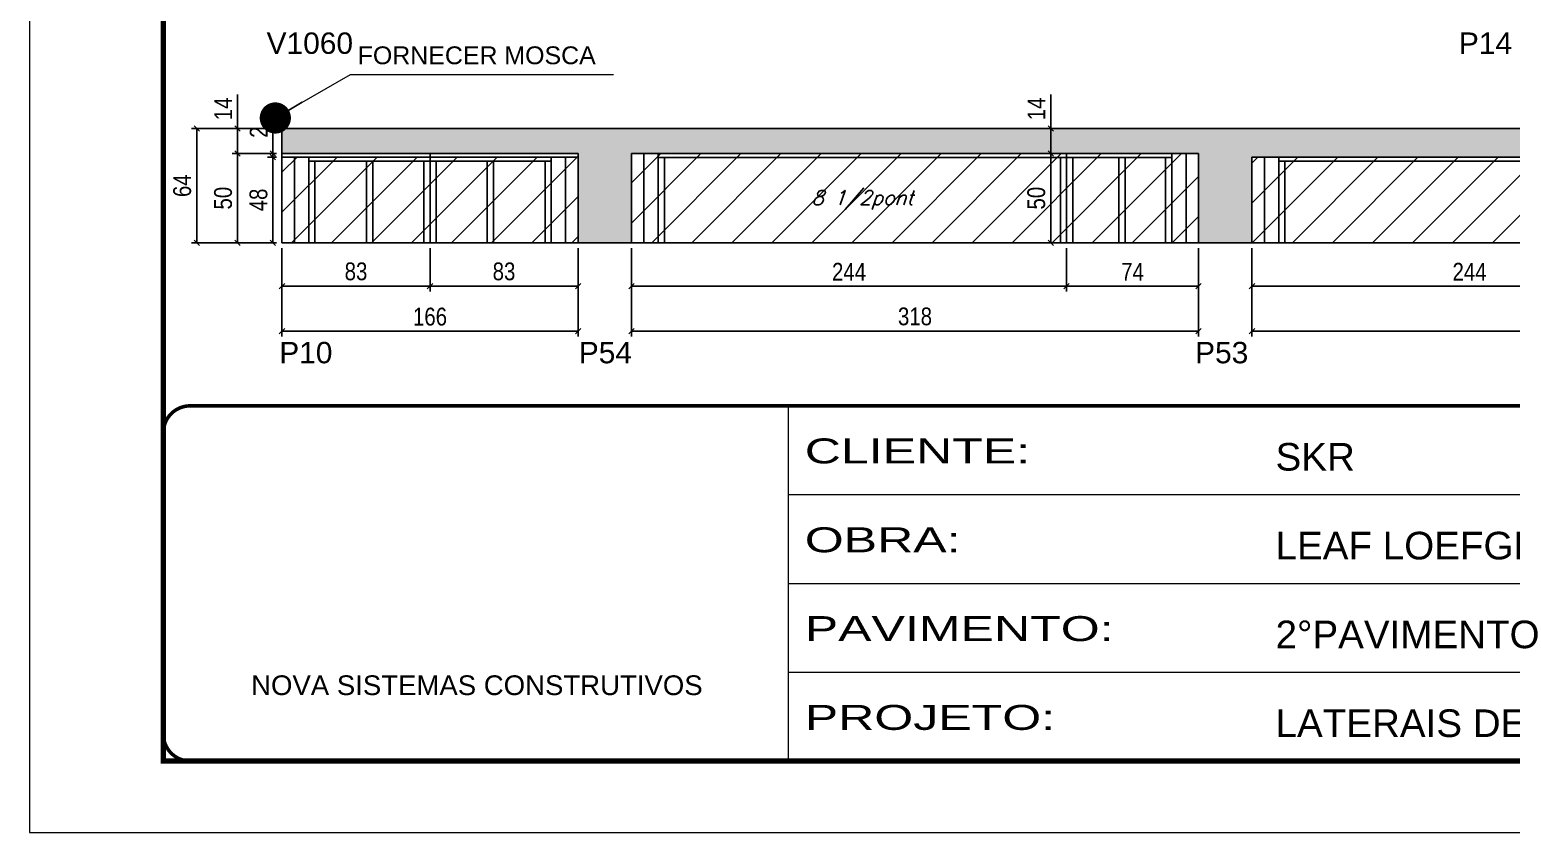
# Model space of a CAD drawing. Extents: x 3309 to 9563, y -2522 to 14608.
# Drawn here: x 4908 to 5739, y 10112 to 10562 of the extents above; entities that cross this region are included whole.
import ezdxf

# ---------------------------------------------------------------- set-up
doc = ezdxf.new("R2010")
doc.units = 0
doc.linetypes.add('CONTINUO', pattern=[0])
doc.linetypes.add('DASHED', pattern=[0.75, 0.5, -0.25])
for name, color, linetype in [('5', 5, 'Continuous'), ('COTA', 241, 'Continuous'), ('Painéis', 200, 'Continuous'), ('SARR_2.2x7', 40, 'Continuous'), ('SARR_3.5x7', 81, 'Continuous'), ('texto', 7, 'Continuous')]:
    doc.layers.add(name, color=color, linetype=linetype)
for name, color, linetype, lineweight in [('CARIMBO', 255, 'Continuous', 9), ('Folhas', 255, 'Continuous', 9), ('Hachura', 251, 'Continuous', 9), ('SARRAFO DE PRESSAO', 251, 'DASHED', 9)]:
    doc.layers.add(name, color=color, linetype=linetype, lineweight=lineweight)
doc.styles.add('ARIAL', font='arial.ttf')
doc.styles.add('COTA TECNICA', font='techl___.ttf', dxfattribs={"height": 10})
doc.styles.add('Romans', font='romans.shx')
doc.styles.get("Standard").update_dxf_attribs({"font": 'arial.ttf'})
doc.styles.add('Tecnologia', font='')
doc.styles.get('Tecnologia').set_extended_font_data('Forgotten Futurist')
doc.dimstyles.new('3x', dxfattribs={"dimtxt": 10, "dimasz": 5, "dimexe": 7, "dimexo": 5, "dimgap": 4, "dimtad": 1, "dimdec": 4, "dimlfac": 0.333333, "dimdsep": 46, "dimtxsty": 'Standard', "dimblk": 'DOT', "dimcen": 0.09, "dimclrd": 1, "dimclre": 1, "dimclrt": 2, "dimadec": 0, "dimazin": 2, "dimtfac": 1, "dimtdec": 4, "dimtmove": 0, "dimatfit": 3, "dimldrblk": 'DOT', "dimfxl": 1, "dimtolj": 1, "dimtzin": 0, "dimlwd": 9, "dimlwe": 9, "dimarcsym": 0})
doc.dimstyles.new('PAINEL', dxfattribs={"dimtxt": 10, "dimasz": 3, "dimexe": 3, "dimexo": 3, "dimgap": 3, "dimtad": 1, "dimdec": 1, "dimzin": 12, "dimdsep": 46, "dimtxsty": 'COTA TECNICA', "dimblk1": 'OBLIQUE', "dimblk2": 'OBLIQUE', "dimsah": 1, "dimcen": 0.9, "dimclrd": 4, "dimclre": 4, "dimclrt": 240, "dimadec": 1, "dimazin": 3, "dimtfac": 1, "dimtdec": 1, "dimtmove": 0, "dimatfit": 3, "dimfxl": 1, "dimtolj": 1, "dimtzin": 12, "dimarcsym": 0})

# ---------------------------------------------------------------- blocks, each defined once
blk = doc.blocks.new('9999999999')
at = {"color": 30, "linetype": 'CONTINUO'}
for p, q in [((98564.56, 34230.21), (98564.56, 34429.45)), ((98564.56, 34379.64), (99583.98, 34379.64)), ((98564.56, 34329.83), (99487.98, 34329.83)), ((98564.56, 34280.02), (99487.98, 34280.02))]:
    blk.add_line(p, q, dxfattribs=at)
at = {"color": 30, "linetype": 'CONTINUO', "const_width": 2}
blk.add_lwpolyline([(99583.98, 34230.21), (99583.98, 34414.45, 0.414214), (99568.98, 34429.45), (98228.98, 34429.45, 0.414214), (98213.98, 34414.45), (98213.98, 34245.21, 0.414214), (98228.98, 34230.21), (99583.98, 34230.21)], format="xyb", dxfattribs=at)
at = {"layer": 'Folhas'}
blk.add_lwpolyline([(98138.98, 34190.21), (99623.98, 34190.21), (99623.98, 35240.21), (98138.98, 35240.21)], close=True, dxfattribs=at)
at = {"layer": 'Folhas', "color": 30, "const_width": 3}
blk.add_lwpolyline([(98213.98, 34230.21), (99583.98, 34230.21), (99583.98, 35200.21), (98213.98, 35200.21)], close=True, dxfattribs=at)
at = {"color": 7, "linetype": 'Continuous', "ltscale": 5, "style": 'ARIAL'}
for s, height, p in [('SKR', 15.483, (98837.68, 34393.13)), ('LEAF LOEFGREN', 15.4829, (98837.68, 34343.32)), ('2°PAVIMENTO', 15.4829, (98837.68, 34293.51)), ('NOVA SISTEMAS CONSTRUTIVOS', 11.0592, (98263.19, 34267.21)), ('LATERAIS DE VIGAS', 15.4829, (98837.68, 34243.7))]:
    blk.add_text(s, height=height, dxfattribs=at).set_placement(p)
at = {"layer": 'Folhas', "color": 7, "style": 'Tecnologia', "width": 1.5}
for s, p in [('CLIENTE:', (98573.65, 34397.17)), ('OBRA:', (98573.65, 34347.31)), ('PAVIMENTO:', (98573.65, 34297.5)), ('PROJETO:', (98573.65, 34247.69))]:
    blk.add_text(s, height=14, dxfattribs=at).set_placement(p)
blk = doc.blocks.new('_Oblique')
at = {"color": 0, "linetype": 'ByBlock', "lineweight": -2}
blk.add_line((-0.5, -0.5), (0.5, 0.5), dxfattribs=at)
blk = doc.blocks.new('*D342')
at = {"layer": 'COTA', "color": 4, "linetype": 'ByBlock', "lineweight": -2, "transparency": 16777216}
for p, q in [((5049.39, 10439.87), (5049.39, 10390.26)), ((5215.39, 10439.87), (5215.39, 10390.26)), ((5215.39, 10393.26), (5049.39, 10393.26))]:
    blk.add_line(p, q, dxfattribs=at)
at = {"layer": 'Defpoints', "color": 0, "linetype": 'ByBlock', "transparency": 16777216}
for p in [(5049.39, 10442.87), (5215.39, 10442.87), (5049.39, 10393.26)]:
    blk.add_point(p, dxfattribs=at)
at = {"layer": 'COTA', "color": 4, "linetype": 'ByBlock', "lineweight": -2, "transparency": 16777216, "xscale": 3, "yscale": 3, "zscale": 3, "rotation": 180}
blk.add_blockref('_Oblique', (5049.39, 10393.26), dxfattribs=at)
at = {"layer": 'COTA', "color": 4, "linetype": 'ByBlock', "lineweight": -2, "transparency": 16777216, "xscale": 3, "yscale": 3, "zscale": 3}
blk.add_blockref('_Oblique', (5215.39, 10393.26), dxfattribs=at)
at = {"layer": 'COTA', "color": 240, "linetype": 'ByBlock', "transparency": 16777216, "insert": (5132.39, 10401.36), "char_height": 10, "attachment_point": 5, "style": 'COTA TECNICA'}
blk.add_mtext('\\A1;166', dxfattribs=at)
blk = doc.blocks.new('*D343')
at = {"layer": 'COTA', "color": 4, "lineweight": -2, "transparency": 16777216}
for p, q in [((5049.39, 10439.87), (5049.39, 10415.51)), ((5132.39, 10439.87), (5132.39, 10415.51)), ((5049.39, 10418.51), (5132.39, 10418.51))]:
    blk.add_line(p, q, dxfattribs=at)
at = {"layer": 'Defpoints', "color": 0, "transparency": 16777216}
for p in [(5049.39, 10442.87), (5132.39, 10442.87), (5132.39, 10418.51)]:
    blk.add_point(p, dxfattribs=at)
at = {"layer": 'COTA', "color": 4, "lineweight": -2, "transparency": 16777216, "xscale": 3, "yscale": 3, "zscale": 3, "rotation": 180}
blk.add_blockref('_Oblique', (5049.39, 10418.51), dxfattribs=at)
at = {"layer": 'COTA', "color": 4, "lineweight": -2, "transparency": 16777216, "xscale": 3, "yscale": 3, "zscale": 3}
blk.add_blockref('_Oblique', (5132.39, 10418.51), dxfattribs=at)
at = {"layer": 'COTA', "color": 240, "transparency": 16777216, "insert": (5090.89, 10426.75), "char_height": 10, "attachment_point": 5, "style": 'COTA TECNICA'}
blk.add_mtext('\\A1;83', dxfattribs=at)
blk = doc.blocks.new('*D344')
at = {"layer": 'COTA', "color": 4, "lineweight": -2, "transparency": 16777216}
for p, q in [((5132.39, 10439.87), (5132.39, 10415.51)), ((5215.39, 10439.87), (5215.39, 10415.51)), ((5132.39, 10418.51), (5215.39, 10418.51))]:
    blk.add_line(p, q, dxfattribs=at)
at = {"layer": 'Defpoints', "color": 0, "transparency": 16777216}
for p in [(5132.39, 10442.87), (5215.39, 10442.87), (5215.39, 10418.51)]:
    blk.add_point(p, dxfattribs=at)
at = {"layer": 'COTA', "color": 4, "lineweight": -2, "transparency": 16777216, "xscale": 3, "yscale": 3, "zscale": 3, "rotation": 180}
blk.add_blockref('_Oblique', (5132.39, 10418.51), dxfattribs=at)
at = {"layer": 'COTA', "color": 4, "lineweight": -2, "transparency": 16777216, "xscale": 3, "yscale": 3, "zscale": 3}
blk.add_blockref('_Oblique', (5215.39, 10418.51), dxfattribs=at)
at = {"layer": 'COTA', "color": 240, "transparency": 16777216, "insert": (5173.89, 10426.75), "char_height": 10, "attachment_point": 5, "style": 'COTA TECNICA'}
blk.add_mtext('\\A1;83', dxfattribs=at)
blk = doc.blocks.new('*D345')
at = {"layer": 'COTA', "color": 4, "linetype": 'ByBlock', "lineweight": -2, "transparency": 16777216}
for p, q in [((5245.39, 10439.87), (5245.39, 10390.26)), ((5563.35, 10439.87), (5563.35, 10390.26)), ((5563.35, 10393.26), (5245.39, 10393.26))]:
    blk.add_line(p, q, dxfattribs=at)
at = {"layer": 'Defpoints', "color": 0, "linetype": 'ByBlock', "transparency": 16777216}
for p in [(5245.39, 10442.87), (5563.35, 10442.87), (5245.39, 10393.26)]:
    blk.add_point(p, dxfattribs=at)
at = {"layer": 'COTA', "color": 4, "linetype": 'ByBlock', "lineweight": -2, "transparency": 16777216, "xscale": 3, "yscale": 3, "zscale": 3, "rotation": 180}
blk.add_blockref('_Oblique', (5245.39, 10393.26), dxfattribs=at)
at = {"layer": 'COTA', "color": 4, "linetype": 'ByBlock', "lineweight": -2, "transparency": 16777216, "xscale": 3, "yscale": 3, "zscale": 3}
blk.add_blockref('_Oblique', (5563.35, 10393.26), dxfattribs=at)
at = {"layer": 'COTA', "color": 240, "linetype": 'ByBlock', "transparency": 16777216, "insert": (5404.37, 10401.5), "char_height": 10, "attachment_point": 5, "style": 'COTA TECNICA'}
blk.add_mtext('\\A1;318', dxfattribs=at)
blk = doc.blocks.new('*D346')
at = {"layer": 'COTA', "color": 4, "lineweight": -2, "transparency": 16777216}
for p, q in [((5245.39, 10439.87), (5245.39, 10415.51)), ((5489.39, 10439.87), (5489.39, 10415.51)), ((5245.39, 10418.51), (5489.39, 10418.51))]:
    blk.add_line(p, q, dxfattribs=at)
at = {"layer": 'Defpoints', "color": 0, "transparency": 16777216}
for p in [(5245.39, 10442.87), (5489.39, 10442.87), (5489.39, 10418.51)]:
    blk.add_point(p, dxfattribs=at)
at = {"layer": 'COTA', "color": 4, "lineweight": -2, "transparency": 16777216, "xscale": 3, "yscale": 3, "zscale": 3, "rotation": 180}
blk.add_blockref('_Oblique', (5245.39, 10418.51), dxfattribs=at)
at = {"layer": 'COTA', "color": 4, "lineweight": -2, "transparency": 16777216, "xscale": 3, "yscale": 3, "zscale": 3}
blk.add_blockref('_Oblique', (5489.39, 10418.51), dxfattribs=at)
at = {"layer": 'COTA', "color": 240, "transparency": 16777216, "insert": (5367.39, 10426.59), "char_height": 10, "attachment_point": 5, "style": 'COTA TECNICA'}
blk.add_mtext('\\A1;244', dxfattribs=at)
blk = doc.blocks.new('*D347')
at = {"layer": 'COTA', "color": 4, "lineweight": -2, "transparency": 16777216}
for p, q in [((5489.39, 10439.87), (5489.39, 10415.51)), ((5563.35, 10439.87), (5563.35, 10415.51)), ((5489.39, 10418.51), (5563.35, 10418.51))]:
    blk.add_line(p, q, dxfattribs=at)
at = {"layer": 'Defpoints', "color": 0, "transparency": 16777216}
for p in [(5489.39, 10442.87), (5563.35, 10442.87), (5563.35, 10418.51)]:
    blk.add_point(p, dxfattribs=at)
at = {"layer": 'COTA', "color": 4, "lineweight": -2, "transparency": 16777216, "xscale": 3, "yscale": 3, "zscale": 3, "rotation": 180}
blk.add_blockref('_Oblique', (5489.39, 10418.51), dxfattribs=at)
at = {"layer": 'COTA', "color": 4, "lineweight": -2, "transparency": 16777216, "xscale": 3, "yscale": 3, "zscale": 3}
blk.add_blockref('_Oblique', (5563.35, 10418.51), dxfattribs=at)
at = {"layer": 'COTA', "color": 240, "transparency": 16777216, "insert": (5526.37, 10426.59), "char_height": 10, "attachment_point": 5, "style": 'COTA TECNICA'}
blk.add_mtext('\\A1;74', dxfattribs=at)
blk = doc.blocks.new('*D324')
at = {"layer": 'COTA', "color": 4, "lineweight": -2, "transparency": 16777216}
for p, q in [((5046.39, 10506.87), (4998.55, 10506.87)), ((5001.55, 10506.87), (5001.55, 10442.87)), ((5046.39, 10442.87), (4998.55, 10442.87))]:
    blk.add_line(p, q, dxfattribs=at)
at = {"layer": 'Defpoints', "color": 0, "transparency": 16777216}
for p in [(5049.39, 10506.87, 0), (5001.55, 10442.87), (5049.39, 10442.87, 0)]:
    blk.add_point(p, dxfattribs=at)
at = {"layer": 'COTA', "color": 4, "lineweight": -2, "transparency": 16777216, "xscale": 3, "yscale": 3, "zscale": 3}
for p, rotation in [((5001.55, 10506.87), 90), ((5001.55, 10442.87), 270)]:
    blk.add_blockref('_Oblique', p, dxfattribs=dict(at, rotation=rotation))
at = {"layer": 'COTA', "color": 240, "transparency": 16777216, "insert": (4993.45, 10474.87), "char_height": 10, "attachment_point": 5, "rotation": 90, "style": 'COTA TECNICA'}
blk.add_mtext('\\A1;64', dxfattribs=at)
blk = doc.blocks.new('*D325')
at = {"layer": 'COTA', "color": 4, "lineweight": -2, "transparency": 16777216}
for p, q in [((5046.39, 10492.87), (5021.49, 10492.87)), ((5024.49, 10492.87), (5024.49, 10442.87)), ((5046.39, 10442.87), (5021.49, 10442.87))]:
    blk.add_line(p, q, dxfattribs=at)
at = {"layer": 'Defpoints', "color": 0, "transparency": 16777216}
for p in [(5049.39, 10492.87, 0), (5024.49, 10442.87), (5049.39, 10442.87, 0)]:
    blk.add_point(p, dxfattribs=at)
at = {"layer": 'COTA', "color": 4, "lineweight": -2, "transparency": 16777216, "xscale": 3, "yscale": 3, "zscale": 3}
for p, rotation in [((5024.49, 10492.87), 90), ((5024.49, 10442.87), 270)]:
    blk.add_blockref('_Oblique', p, dxfattribs=dict(at, rotation=rotation))
at = {"layer": 'COTA', "color": 240, "transparency": 16777216, "insert": (5016.38, 10467.87), "char_height": 10, "attachment_point": 5, "rotation": 90, "style": 'COTA TECNICA'}
blk.add_mtext('\\A1;50', dxfattribs=at)
blk = doc.blocks.new('*D326')
at = {"layer": 'COTA', "color": 4, "lineweight": -2, "transparency": 16777216}
for p, q in [((5024.49, 10506.87), (5024.49, 10525.99)), ((5046.39, 10506.87), (5021.49, 10506.87)), ((5024.49, 10492.87), (5024.49, 10506.87)), ((5046.39, 10492.87), (5021.49, 10492.87))]:
    blk.add_line(p, q, dxfattribs=at)
at = {"layer": 'Defpoints', "color": 0, "transparency": 16777216}
for p in [(5024.49, 10506.87), (5049.39, 10506.87, 0), (5049.39, 10492.87, 0)]:
    blk.add_point(p, dxfattribs=at)
at = {"layer": 'COTA', "color": 4, "lineweight": -2, "transparency": 16777216, "xscale": 3, "yscale": 3, "zscale": 3}
for p, rotation in [((5024.49, 10506.87), 90), ((5024.49, 10492.87), 270)]:
    blk.add_blockref('_Oblique', p, dxfattribs=dict(at, rotation=rotation))
at = {"layer": 'COTA', "color": 240, "transparency": 16777216, "insert": (5016.42, 10517.93), "char_height": 10, "attachment_point": 5, "rotation": 90, "style": 'COTA TECNICA'}
blk.add_mtext('\\A1;14', dxfattribs=at)
blk = doc.blocks.new('*D327')
at = {"layer": 'COTA', "color": 4, "linetype": 'ByBlock', "lineweight": -2, "transparency": 16777216}
for p, q in [((5593.35, 10439.87), (5593.35, 10415.51)), ((5837.35, 10439.87), (5837.35, 10415.51)), ((5837.35, 10418.51), (5593.35, 10418.51))]:
    blk.add_line(p, q, dxfattribs=at)
at = {"layer": 'Defpoints', "color": 0, "linetype": 'ByBlock', "transparency": 16777216}
for p in [(5593.35, 10442.87), (5837.35, 10442.87), (5593.35, 10418.51)]:
    blk.add_point(p, dxfattribs=at)
at = {"layer": 'COTA', "color": 4, "linetype": 'ByBlock', "lineweight": -2, "transparency": 16777216, "xscale": 3, "yscale": 3, "zscale": 3, "rotation": 180}
blk.add_blockref('_Oblique', (5593.35, 10418.51), dxfattribs=at)
at = {"layer": 'COTA', "color": 4, "linetype": 'ByBlock', "lineweight": -2, "transparency": 16777216, "xscale": 3, "yscale": 3, "zscale": 3}
blk.add_blockref('_Oblique', (5837.35, 10418.51), dxfattribs=at)
at = {"layer": 'COTA', "color": 240, "linetype": 'ByBlock', "transparency": 16777216, "insert": (5715.35, 10426.59), "char_height": 10, "attachment_point": 5, "style": 'COTA TECNICA'}
blk.add_mtext('\\A1;244', dxfattribs=at)
blk = doc.blocks.new('*D348')
at = {"layer": 'COTA', "color": 4, "linetype": 'ByBlock', "lineweight": -2, "transparency": 16777216}
for p, q in [((5593.35, 10439.87), (5593.35, 10390.26)), ((6245.35, 10439.87), (6245.35, 10390.26)), ((6245.35, 10393.26), (5593.35, 10393.26))]:
    blk.add_line(p, q, dxfattribs=at)
at = {"layer": 'Defpoints', "color": 0, "linetype": 'ByBlock', "transparency": 16777216}
for p in [(5593.35, 10442.87), (6245.35, 10442.87), (5593.35, 10393.26)]:
    blk.add_point(p, dxfattribs=at)
at = {"layer": 'COTA', "color": 4, "linetype": 'ByBlock', "lineweight": -2, "transparency": 16777216, "xscale": 3, "yscale": 3, "zscale": 3, "rotation": 180}
blk.add_blockref('_Oblique', (5593.35, 10393.26), dxfattribs=at)
at = {"layer": 'COTA', "color": 4, "linetype": 'ByBlock', "lineweight": -2, "transparency": 16777216, "xscale": 3, "yscale": 3, "zscale": 3}
blk.add_blockref('_Oblique', (6245.35, 10393.26), dxfattribs=at)
at = {"layer": 'COTA', "color": 240, "linetype": 'ByBlock', "transparency": 16777216, "insert": (5919.35, 10401.37), "char_height": 10, "attachment_point": 5, "style": 'COTA TECNICA'}
blk.add_mtext('\\A1;652', dxfattribs=at)
blk = doc.blocks.new('*D352')
at = {"layer": 'COTA', "color": 4, "lineweight": -2, "transparency": 16777216}
for p, q in [((5486.39, 10492.87), (5477.53, 10492.87)), ((5480.53, 10492.87), (5480.53, 10442.87)), ((5486.39, 10442.87), (5477.53, 10442.87))]:
    blk.add_line(p, q, dxfattribs=at)
at = {"layer": 'Defpoints', "color": 0, "transparency": 16777216}
for p in [(5489.39, 10492.87), (5480.53, 10442.87), (5489.39, 10442.87)]:
    blk.add_point(p, dxfattribs=at)
at = {"layer": 'COTA', "color": 4, "lineweight": -2, "transparency": 16777216, "xscale": 3, "yscale": 3, "zscale": 3}
for p, rotation in [((5480.53, 10492.87), 90), ((5480.53, 10442.87), 270)]:
    blk.add_blockref('_Oblique', p, dxfattribs=dict(at, rotation=rotation))
at = {"layer": 'COTA', "color": 240, "transparency": 16777216, "insert": (5472.42, 10467.87), "char_height": 10, "attachment_point": 5, "rotation": 90, "style": 'COTA TECNICA'}
blk.add_mtext('\\A1;50', dxfattribs=at)
blk = doc.blocks.new('*D353')
at = {"layer": 'COTA', "color": 4, "lineweight": -2, "transparency": 16777216}
for p, q in [((5480.53, 10506.87), (5480.53, 10525.99)), ((5486.39, 10506.87), (5477.53, 10506.87)), ((5480.53, 10492.87), (5480.53, 10506.87)), ((5486.39, 10492.87), (5477.53, 10492.87))]:
    blk.add_line(p, q, dxfattribs=at)
at = {"layer": 'Defpoints', "color": 0, "transparency": 16777216}
for p in [(5480.53, 10506.87), (5489.39, 10506.87), (5489.39, 10492.87)]:
    blk.add_point(p, dxfattribs=at)
at = {"layer": 'COTA', "color": 4, "lineweight": -2, "transparency": 16777216, "xscale": 3, "yscale": 3, "zscale": 3}
for p, rotation in [((5480.53, 10506.87), 90), ((5480.53, 10492.87), 270)]:
    blk.add_blockref('_Oblique', p, dxfattribs=dict(at, rotation=rotation))
at = {"layer": 'COTA', "color": 240, "transparency": 16777216, "insert": (5472.46, 10517.93), "char_height": 10, "attachment_point": 5, "rotation": 90, "style": 'COTA TECNICA'}
blk.add_mtext('\\A1;14', dxfattribs=at)
blk = doc.blocks.new('*D374')
at = {"layer": 'COTA', "color": 4, "lineweight": -2, "transparency": 16777216}
for p, q in [((5046.39, 10490.87), (5041.32, 10490.87)), ((5044.32, 10442.87), (5044.32, 10490.87)), ((5046.39, 10442.87), (5041.32, 10442.87))]:
    blk.add_line(p, q, dxfattribs=at)
at = {"layer": 'Defpoints', "color": 0, "transparency": 16777216}
for p in [(5044.32, 10490.87), (5049.39, 10490.87), (5049.39, 10442.87)]:
    blk.add_point(p, dxfattribs=at)
at = {"layer": 'COTA', "color": 4, "lineweight": -2, "transparency": 16777216, "xscale": 3, "yscale": 3, "zscale": 3}
for p, rotation in [((5044.32, 10490.87), 90), ((5044.32, 10442.87), 270)]:
    blk.add_blockref('_Oblique', p, dxfattribs=dict(at, rotation=rotation))
at = {"layer": 'COTA', "color": 240, "transparency": 16777216, "insert": (5036.22, 10466.87), "char_height": 10, "attachment_point": 5, "rotation": 90, "style": 'COTA TECNICA'}
blk.add_mtext('\\A1;48', dxfattribs=at)
blk = doc.blocks.new('*D375')
at = {"layer": 'COTA', "color": 4, "lineweight": -2, "transparency": 16777216}
for p, q in [((5044.32, 10492.87), (5044.32, 10510.98)), ((5046.39, 10492.87), (5041.32, 10492.87)), ((5046.39, 10490.87), (5041.32, 10490.87)), ((5044.32, 10490.87), (5044.32, 10492.87)), ((5044.32, 10490.87), (5044.32, 10487.87))]:
    blk.add_line(p, q, dxfattribs=at)
at = {"layer": 'Defpoints', "color": 0, "transparency": 16777216}
for p in [(5044.32, 10492.87), (5049.39, 10492.87), (5049.39, 10490.87)]:
    blk.add_point(p, dxfattribs=at)
at = {"layer": 'COTA', "color": 4, "lineweight": -2, "transparency": 16777216, "xscale": 3, "yscale": 3, "zscale": 3}
for p, rotation in [((5044.32, 10492.87), 270), ((5044.32, 10490.87), 90)]:
    blk.add_blockref('_Oblique', p, dxfattribs=dict(at, rotation=rotation))
at = {"layer": 'COTA', "color": 240, "transparency": 16777216, "insert": (5036.32, 10504.92), "char_height": 10, "attachment_point": 5, "rotation": 90, "style": 'COTA TECNICA'}
blk.add_mtext('\\A1;2', dxfattribs=at)
blk = doc.blocks.new('_Dot')
at = {"color": 0, "linetype": 'ByBlock', "lineweight": -2}
blk.add_line((-0.5, 0), (-1, 0), dxfattribs=at)
at = {"color": 0, "linetype": 'ByBlock', "const_width": 0.5}
blk.add_lwpolyline([(-0.25, 0, 1), (0.25, 0, 1)], format="xyb", close=True, dxfattribs=at)

msp = doc.modelspace()

# ---------------------------------------------------------------- hatches: boundary and pattern name
at = {"layer": 'COTA'}
h = msp.add_hatch(dxfattribs=at)
h.set_pattern_fill('AR-CONC', color=256, scale=0.03)
h.paths.add_polyline_path([(5563.35, 10442.87), (5593.35, 10442.87), (5593.35, 10490.87), (6245.35, 10490.87), (6245.35, 10506.87), (5049.39, 10506.87), (5049.39, 10492.87), (5215.39, 10492.87), (5215.39, 10490.87), (5215.39, 10442.87), (5245.39, 10442.87), (5245.39, 10492.87), (5563.35, 10492.87)])
at = {"layer": 'Hachura'}
h = msp.add_hatch(dxfattribs=at)
h.set_pattern_fill('ANSI31', color=256, scale=5)
h.paths.add_polyline_path([(5293.39, 11014.41), (5293.39, 11062.41), (5049.39, 11062.41), (5049.39, 11014.41)])
h.paths.add_polyline_path([(5293.39, 11062.41), (5293.39, 11014.41), (5537.39, 11014.41), (5537.39, 11062.41)])
h.paths.add_polyline_path([(5537.39, 11062.41), (5537.39, 11014.41), (5707.39, 11014.41), (5707.39, 11062.41)])
h.paths.add_polyline_path([(5049.39, 10708.45), (5049.39, 10644.45), (5293.39, 10644.45), (5293.39, 10708.45)])
h.paths.add_polyline_path([(5537.39, 10644.45), (5537.39, 10708.45), (5293.39, 10708.45), (5293.39, 10644.45)])
h.paths.add_polyline_path([(5537.39, 10708.45), (5537.39, 10644.45), (5710.39, 10644.45), (5710.39, 10708.45)])
h.paths.add_polyline_path([(5740.39, 10668.45), (5740.39, 10620.45), (5984.39, 10620.45), (5984.39, 10668.45)])
h.paths.add_polyline_path([(5984.39, 10668.45), (5984.39, 10620.45), (6132.39, 10620.45), (6132.39, 10668.45)])
h.paths.add_polyline_path([(6245.35, 10442.87), (6245.35, 10490.87), (6081.35, 10490.87), (6081.35, 10442.87)])
h.paths.add_polyline_path([(5837.35, 10490.87), (5837.35, 10442.87), (6081.35, 10442.87), (6081.35, 10490.87)])
h.paths.add_polyline_path([(5593.35, 10490.87), (5593.35, 10442.87), (5837.35, 10442.87), (5837.35, 10490.87)])
h.paths.add_polyline_path([(5489.39, 10492.87), (5489.39, 10442.87), (5563.35, 10442.87), (5563.35, 10492.87)])
h.paths.add_polyline_path([(5245.39, 10492.87), (5245.39, 10442.87), (5489.39, 10442.87), (5489.39, 10492.87)])
h.paths.add_polyline_path([(5132.39, 10490.87), (5132.39, 10442.87), (5215.39, 10442.87), (5215.39, 10490.87)])
h.paths.add_polyline_path([(5049.39, 10490.87), (5049.39, 10442.87), (5132.39, 10442.87), (5132.39, 10490.87)])

# ---------------------------------------------------------------- linework, layer by layer
at = {"layer": 'COTA'}
for p, q in [((5049.39, 10506.87), (5049.39, 10492.87)), ((5049.39, 10506.87), (6245.35, 10506.87)), ((5215.39, 10442.87), (5245.39, 10442.87)), ((5563.35, 10442.87), (5593.35, 10442.87))]:
    msp.add_line(p, q, dxfattribs=at)
at = {"layer": 'Painéis', "linetype": 'ByBlock'}
for p, q in [((5215.39, 10492.87), (5049.39, 10492.87)), ((5049.39, 10442.87), (5049.39, 10492.87)), ((5132.39, 10442.87), (5132.39, 10492.87)), ((5215.39, 10442.87), (5215.39, 10492.87)), ((5563.35, 10492.87), (5245.39, 10492.87)), ((5245.39, 10442.87), (5245.39, 10492.87)), ((5489.39, 10442.87), (5489.39, 10492.87)), ((5563.35, 10442.87), (5563.35, 10492.87)), ((6245.35, 10490.87), (5593.35, 10490.87)), ((5593.35, 10442.87), (5593.35, 10490.87)), ((5215.39, 10442.87), (5049.39, 10442.87)), ((5563.35, 10442.87), (5245.39, 10442.87)), ((6245.35, 10442.87), (5593.35, 10442.87))]:
    msp.add_line(p, q, dxfattribs=at)
msp.add_lwpolyline([(5049.39, 10490.87), (5215.39, 10490.87), (5215.39, 10492.87), (5049.39, 10492.87)], close=True, dxfattribs=at)
at = {"layer": 'SARR_2.2x7', "linetype": 'Continuous'}
for p, q in [((5056.39, 10442.87), (5056.39, 10490.87)), ((5132.39, 10488.67), (5064.39, 10488.67)), ((5200.39, 10488.67), (5132.39, 10488.67)), ((5208.39, 10442.87), (5208.39, 10490.87)), ((5252.39, 10442.87), (5252.39, 10492.87)), ((5489.39, 10490.67), (5260.39, 10490.67)), ((5548.35, 10490.67), (5489.39, 10490.67)), ((5556.35, 10442.87), (5556.35, 10492.87)), ((5600.35, 10442.87), (5600.35, 10490.87)), ((5837.35, 10488.67), (5608.35, 10488.67))]:
    msp.add_line(p, q, dxfattribs=at)
at = {"layer": 'SARR_3.5x7'}
for p, q in [((5064.39, 10490.87), (5064.39, 10442.87)), ((5067.89, 10488.67), (5067.89, 10442.87)), ((5096.76, 10488.67), (5096.76, 10442.87)), ((5100.26, 10488.67), (5100.26, 10442.87)), ((5128.89, 10488.67), (5128.89, 10442.87)), ((5135.89, 10488.67), (5135.89, 10442.87)), ((5164.52, 10488.67), (5164.52, 10442.87)), ((5168.02, 10488.67), (5168.02, 10442.87)), ((5196.89, 10488.67), (5196.89, 10442.87)), ((5200.39, 10490.87), (5200.39, 10442.87)), ((5260.39, 10492.87), (5260.39, 10442.87)), ((5263.89, 10490.67), (5263.89, 10442.87)), ((5485.89, 10490.67), (5485.89, 10442.87)), ((5492.89, 10490.67), (5492.89, 10442.87)), ((5518.66, 10490.67), (5518.66, 10442.87)), ((5522.16, 10490.67), (5522.16, 10442.87)), ((5544.85, 10490.67), (5544.85, 10442.87)), ((5548.35, 10492.87), (5548.35, 10442.87)), ((5608.35, 10490.87), (5608.35, 10442.87)), ((5611.85, 10488.67), (5611.85, 10442.87))]:
    msp.add_line(p, q, dxfattribs=at)

# ---------------------------------------------------------------- block references
at = {"layer": 'SARRAFO DE PRESSAO', "color": 6, "linetype": 'ByBlock'}
msp.add_blockref('9999999999', (-93231.11, -24078.07), dxfattribs=at)

# ---------------------------------------------------------------- texts
at = {"layer": '5', "linetype": 'Continuous'}
for s, rotation, p in [('V1060', 0.00004, (5040.76, 10548.81)), ('P14', 0.00004, (5709.38, 10548.81)), ('P10', 359.99996, (5047.86, 10375.25)), ('P54', 359.99996, (5215.83, 10375.25)), ('P53', 359.99996, (5561.46, 10375.25))]:
    msp.add_text(s, height=12, rotation=rotation, dxfattribs=at).set_placement(p)
at = {"layer": 'CARIMBO', "style": 'ARIAL'}
msp.add_text('FORNECER MOSCA', height=10, dxfattribs=at).set_placement((5091.84, 10543))
at = {"layer": 'texto', "color": 2, "insert": (5374.89, 10466.87), "char_height": 8, "attachment_point": 5, "style": 'Romans'}
msp.add_mtext('{\\Q19;\\C256;8 1/2pont}', dxfattribs=at)

# ---------------------------------------------------------------- dimensions: what is measured, and where the dimension line sits
at = {"layer": 'COTA'}
for base, p1, p2, picture, middle in [((5024.49, 10506.87, 0), (5049.39, 10492.87), (5049.39, 10506.87), '*D326', (5016.42, 10517.93, 0)), ((5480.53, 10506.87), (5489.39, 10492.87), (5489.39, 10506.87), '*D353', (5472.46, 10517.93)), ((5001.55, 10442.87, 0), (5049.39, 10506.87), (5049.39, 10442.87), '*D324', (4993.45, 10474.87, 0)), ((5044.32, 10492.87), (5049.39, 10490.87), (5049.39, 10492.87), '*D375', (5036.32, 10504.92)), ((5024.49, 10442.87, 0), (5049.39, 10492.87), (5049.39, 10442.87), '*D325', (5016.38, 10467.87, 0)), ((5044.32, 10490.87), (5049.39, 10442.87), (5049.39, 10490.87), '*D374', (5036.22, 10466.87)), ((5480.53, 10442.87), (5489.39, 10492.87), (5489.39, 10442.87), '*D352', (5472.42, 10467.87))]:
    dim = msp.add_linear_dim(base=base, p1=p1, p2=p2, angle=90, dimstyle='PAINEL', dxfattribs=at)
    dim.commit()
    dim.dimension.update_dxf_attribs({"geometry": picture, "text_midpoint": middle})
at = {"layer": 'COTA', "linetype": 'ByBlock'}
for base, p1, p2, picture, middle in [((5049.39, 10393.26), (5215.39, 10442.87), (5049.39, 10442.87), '*D342', (5132.39, 10401.36)), ((5245.39, 10393.26), (5563.35, 10442.87), (5245.39, 10442.87), '*D345', (5404.37, 10401.5)), ((5593.35, 10393.26), (6245.35, 10442.87), (5593.35, 10442.87), '*D348', (5919.35, 10401.37))]:
    dim = msp.add_linear_dim(base=base, p1=p1, p2=p2, angle=180, dimstyle='PAINEL', dxfattribs=at)
    dim.commit()
    dim.dimension.update_dxf_attribs({"geometry": picture, "text_midpoint": middle})
at = {"layer": 'COTA'}
for base, p1, p2, picture, middle in [((5132.39, 10418.51), (5049.39, 10442.87), (5132.39, 10442.87), '*D343', (5090.89, 10426.75)), ((5489.39, 10418.51), (5245.39, 10442.87), (5489.39, 10442.87), '*D346', (5367.39, 10426.59))]:
    dim = msp.add_linear_dim(base=base, p1=p1, p2=p2, dimstyle='PAINEL', dxfattribs=at)
    dim.commit()
    dim.dimension.update_dxf_attribs({"geometry": picture, "text_midpoint": middle})
for base, p1, p2, picture, middle in [((5215.39, 10418.51), (5132.39, 10442.87), (5215.39, 10442.87), '*D344', (5173.89, 10426.75)), ((5563.35, 10418.51), (5489.39, 10442.87), (5563.35, 10442.87), '*D347', (5526.37, 10426.59))]:
    dim = msp.add_linear_dim(base=base, p1=p1, p2=p2, dimstyle='PAINEL', override={"dimtmove": 1}, dxfattribs=at)
    dim.commit()
    dim.dimension.update_dxf_attribs({"geometry": picture, "text_midpoint": middle})
at = {"layer": 'COTA', "linetype": 'ByBlock'}
dim = msp.add_linear_dim(base=(5593.35, 10418.51), p1=(5837.35, 10442.87), p2=(5593.35, 10442.87), angle=180, dimstyle='PAINEL', override={"dimtmove": 1}, dxfattribs=at)
dim.commit()
dim.dimension.update_dxf_attribs({"geometry": '*D327', "text_midpoint": (5715.35, 10426.59)})

# ---------------------------------------------------------------- leaders
at = {"layer": 'Hachura'}
msp.add_leader([(5045.65, 10512.85), (5087.77, 10537.28), (5235.21, 10537.28)], dimstyle='3x', override={"dimasz": 17.5, "dimgap": 4, "dimtad": 0}, dxfattribs=at)

doc.saveas('drawing.dxf')
